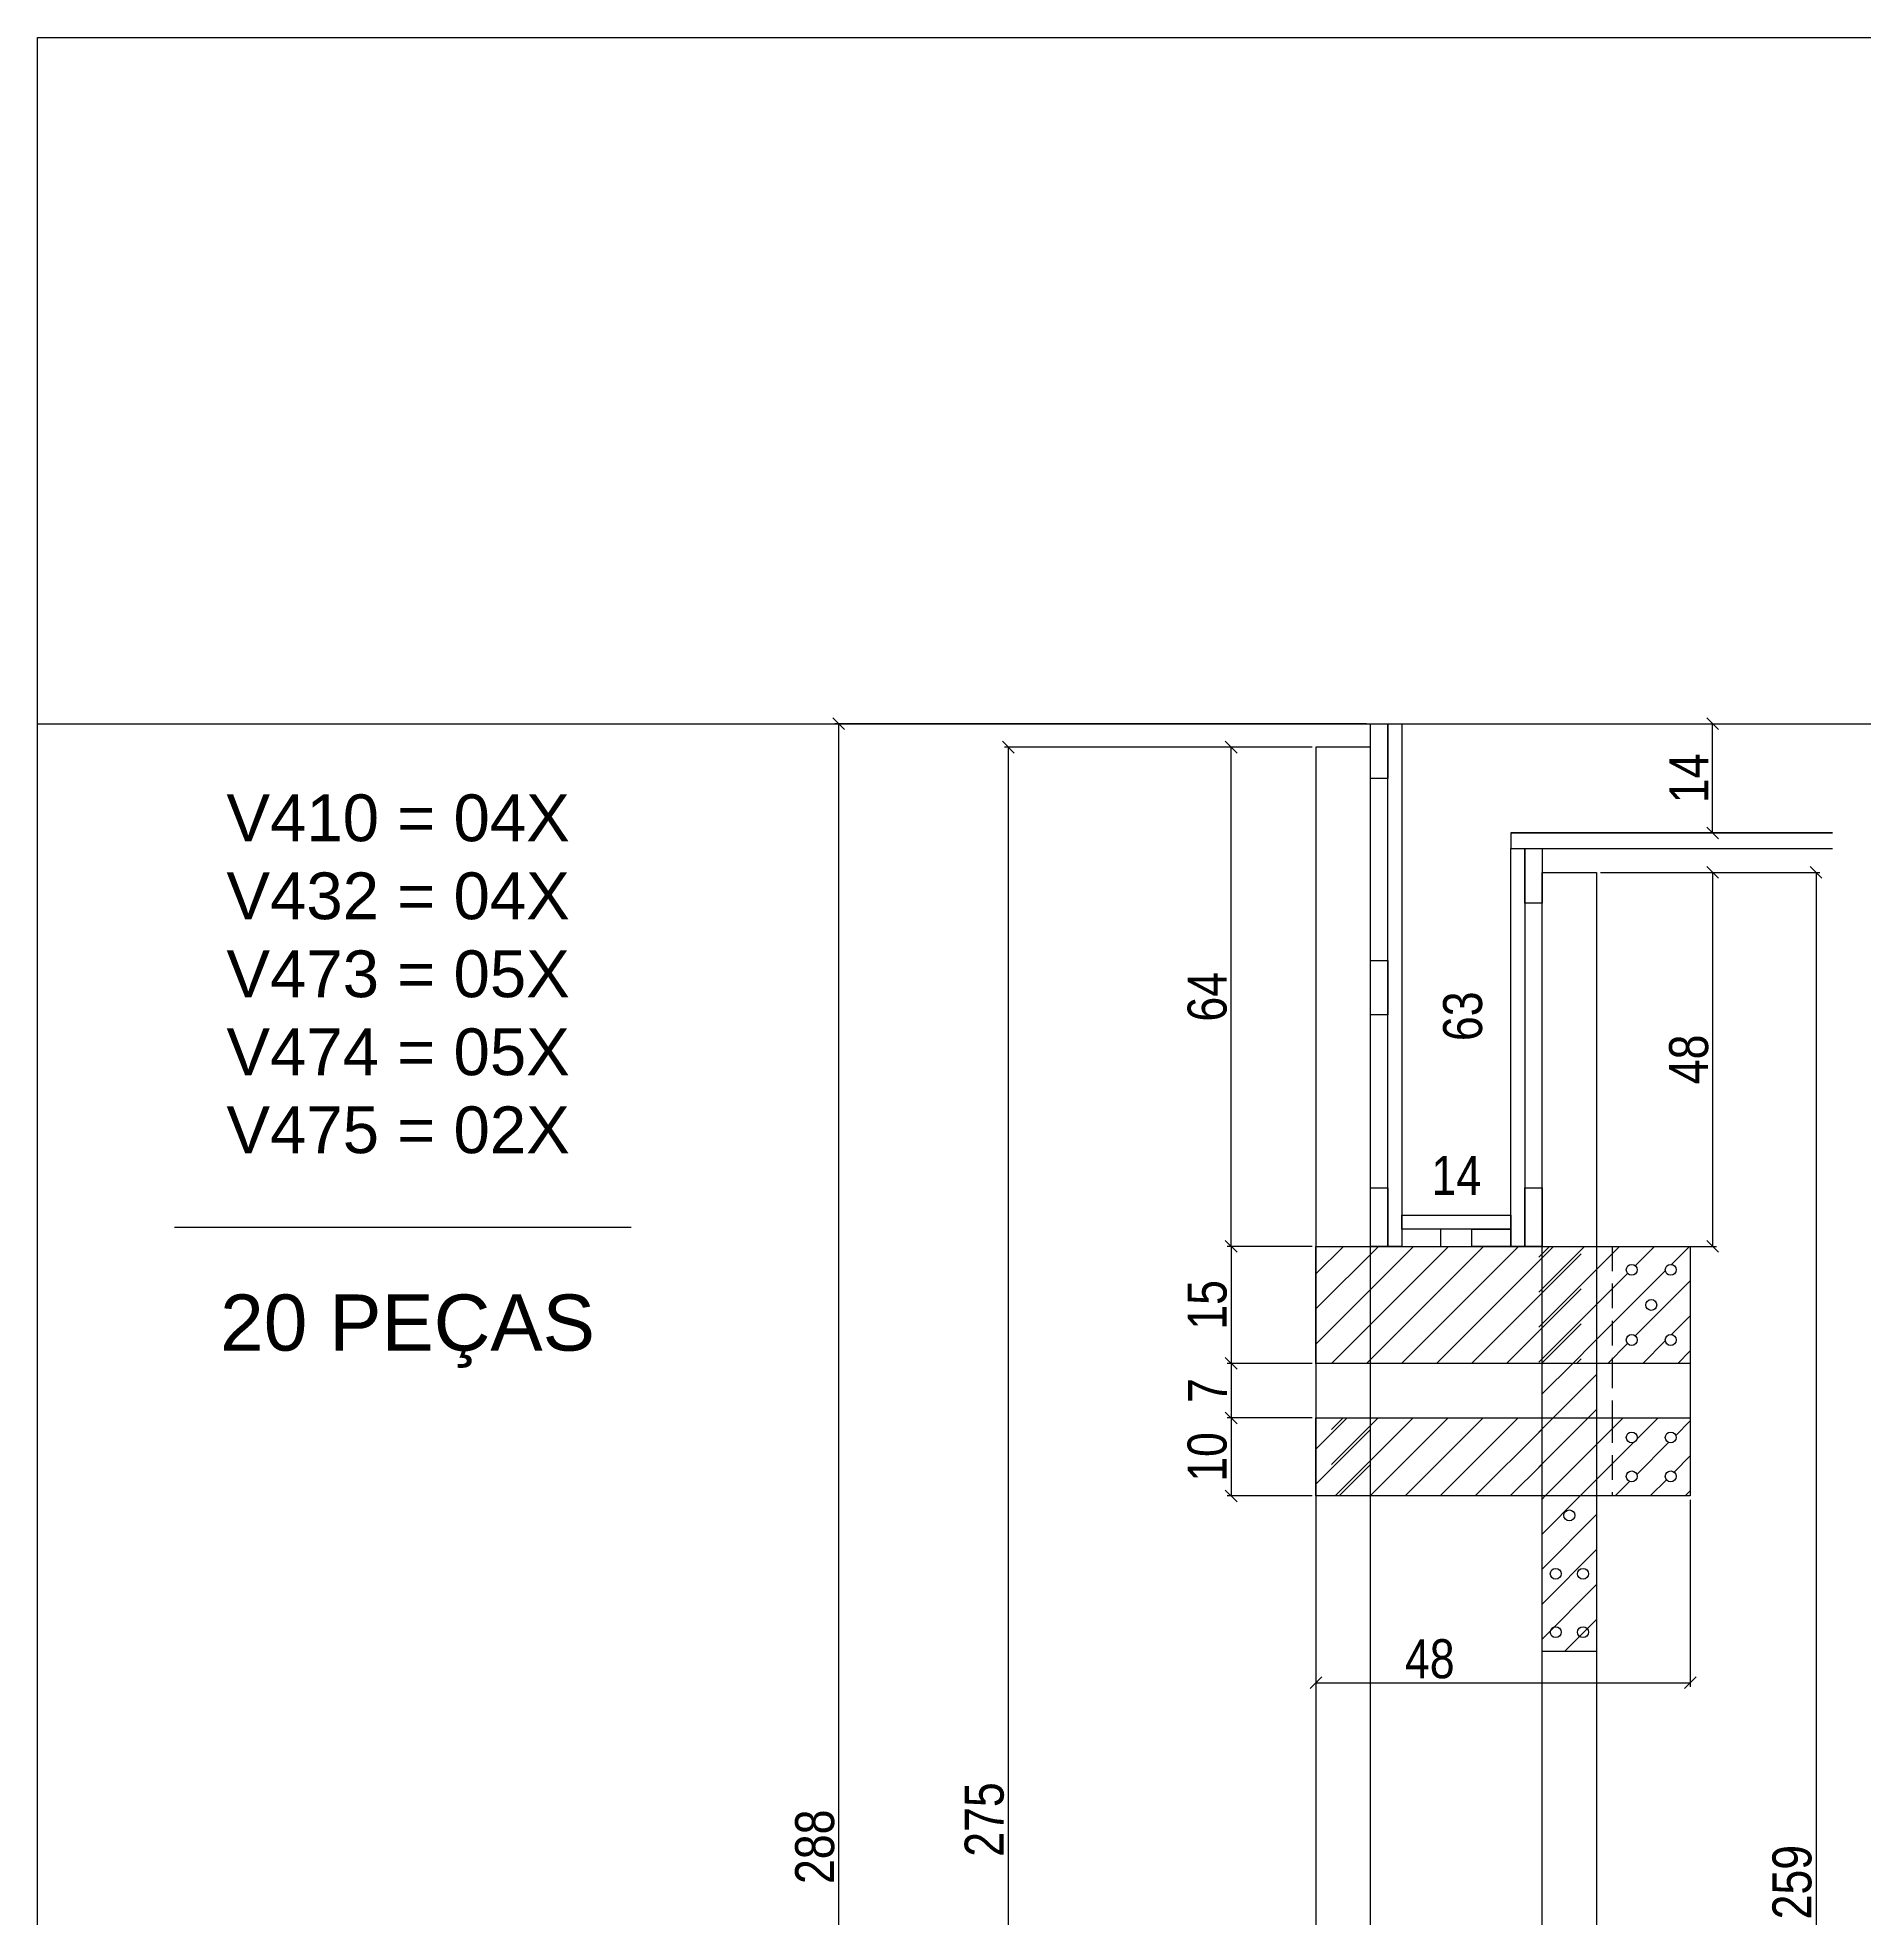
# Model space of a CAD drawing. Extents: x 17311 to 161354, y 153625 to 210355.
# Drawn here: x 17744.1 to 18212.7, y 206859.5 to 207341.9 of the extents above; entities that cross this region are included whole.
import ezdxf

# ---------------------------------------------------------------- set-up
doc = ezdxf.new("R2010")
doc.units = 0
doc.linetypes.add('DASHED2', pattern=[9.525, 6.35, -3.175])
doc.layers.get('0').update_dxf_attribs({"linetype": 'CONTINUOUS'})
doc.layers.get('DEFPOINTS').update_dxf_attribs({"linetype": 'CONTINUOUS'})
for name, color, linetype in [('8', 111, 'CONTINUOUS'), ('COTA', 241, 'CONTINUOUS'), ('detalhes', 4, 'CONTINUOUS'), ('HACHURA', 8, 'CONTINUOUS'), ('SARR_2.2x10', 60, 'CONTINUOUS'), ('SARR_7x7', 40, 'CONTINUOUS'), ('TIRAS REESCORAMENTO', 252, 'CONTINUOUS'), ('VIGAS', 3, 'CONTINUOUS')]:
    doc.layers.add(name, color=color, linetype=linetype)
doc.layers.add('resinado', color=7, linetype='CONTINUOUS', true_color=0xff6161)
doc.styles.add('COTA TECNICA 2X', font='techl___.ttf', dxfattribs={"height": 10})
doc.styles.add('R80-50', font='arial.ttf', dxfattribs={"height": 10})
doc.dimstyles.new('SECAO', dxfattribs={"dimscale": 0.333333, "dimtxt": 5, "dimasz": 9, "dimexe": 3, "dimexo": 3, "dimgap": 3, "dimtad": 1, "dimdec": 1, "dimlfac": 0.5, "dimzin": 12, "dimdsep": 46, "dimtxsty": 'COTA TECNICA 2X', "dimblk1": 'OBLIQUE', "dimblk2": 'OBLIQUE', "dimsah": 1, "dimcen": 0.9, "dimclrd": 4, "dimclre": 4, "dimclrt": 240, "dimadec": 1, "dimazin": 3, "dimtfac": 1, "dimtdec": 1, "dimtmove": 0, "dimatfit": 3, "dimfxl": 1, "dimtolj": 1, "dimtzin": 12, "dimarcsym": 0})
pattern_1 = [(45, (-8065.539, 9490.995), (-4.49012806, 4.49012806), [])]
pattern_2 = [(45, (-8055.539, 9490.995), (-4.49012806, 4.49012806), [])]

# ---------------------------------------------------------------- blocks, each defined once
blk = doc.blocks.new('_Oblique')
at = {"color": 0, "linetype": 'ByBlock', "lineweight": -2}
blk.add_line((-0.5, -0.5), (0.5, 0.5), dxfattribs=at)
blk = doc.blocks.new('*D4027')
at = {"layer": 'DEFPOINTS', "color": 0, "transparency": 16777216}
for p in [(18072.06, 207159.86), (17993.11, 206609.77), (18072.06, 206609.77)]:
    blk.add_point(p, dxfattribs=at)
at = {"layer": 'detalhes', "color": 4, "lineweight": -2, "transparency": 16777216}
for p, q in [((18071.06, 207159.86), (17992.11, 207159.86)), ((17993.11, 207159.86), (17993.11, 206609.77)), ((18071.06, 206609.77), (17992.11, 206609.77))]:
    blk.add_line(p, q, dxfattribs=at)
at = {"layer": 'detalhes', "color": 4, "lineweight": -2, "transparency": 16777216, "xscale": 3, "yscale": 3, "zscale": 3}
for p, rotation in [((17993.11, 207159.86), 90), ((17993.11, 206609.77), 270)]:
    blk.add_blockref('_Oblique', p, dxfattribs=dict(at, rotation=rotation))
at = {"layer": 'detalhes', "color": 240, "transparency": 16777216, "insert": (17987, 206884.82), "char_height": 10, "attachment_point": 5, "rotation": 90, "style": 'COTA TECNICA 2X'}
blk.add_mtext('\\A1;275', dxfattribs=at)
blk = doc.blocks.new('*D4033')
at = {"layer": 'DEFPOINTS', "color": 0, "transparency": 16777216}
for p in [(18050.3, 207159.86), (18072.06, 207159.86), (18072.06, 207031.81)]:
    blk.add_point(p, dxfattribs=at)
at = {"layer": 'detalhes', "color": 4, "lineweight": -2, "transparency": 16777216}
for p, q in [((18071.06, 207159.86), (18049.3, 207159.86)), ((18050.3, 207031.81), (18050.3, 207159.86)), ((18071.06, 207031.81), (18049.3, 207031.81))]:
    blk.add_line(p, q, dxfattribs=at)
at = {"layer": 'detalhes', "color": 4, "lineweight": -2, "transparency": 16777216, "xscale": 3, "yscale": 3, "zscale": 3}
for p, rotation in [((18050.3, 207159.86), 90), ((18050.3, 207031.81), 270)]:
    blk.add_blockref('_Oblique', p, dxfattribs=dict(at, rotation=rotation))
at = {"layer": 'detalhes', "color": 240, "transparency": 16777216, "insert": (18044.19, 207095.84), "char_height": 10, "attachment_point": 5, "rotation": 90, "style": 'COTA TECNICA 2X'}
blk.add_mtext('\\A1;64', dxfattribs=at)
blk = doc.blocks.new('*D4034')
at = {"layer": 'DEFPOINTS', "color": 0, "transparency": 16777216}
for p in [(18144.06, 207127.74), (18144.06, 207031.81), (18173.82, 207031.81)]:
    blk.add_point(p, dxfattribs=at)
at = {"layer": 'detalhes', "color": 4, "lineweight": -2, "transparency": 16777216}
for p, q in [((18145.06, 207127.74), (18174.82, 207127.74)), ((18173.82, 207127.74), (18173.82, 207031.81)), ((18145.06, 207031.81), (18174.82, 207031.81))]:
    blk.add_line(p, q, dxfattribs=at)
at = {"layer": 'detalhes', "color": 4, "lineweight": -2, "transparency": 16777216, "xscale": 3, "yscale": 3, "zscale": 3}
for p, rotation in [((18173.82, 207127.74), 90), ((18173.82, 207031.81), 270)]:
    blk.add_blockref('_Oblique', p, dxfattribs=dict(at, rotation=rotation))
at = {"layer": 'detalhes', "color": 240, "transparency": 16777216, "insert": (18167.72, 207079.78), "char_height": 10, "attachment_point": 5, "rotation": 90, "style": 'COTA TECNICA 2X'}
blk.add_mtext('\\A1;48', dxfattribs=at)
blk = doc.blocks.new('*D4035')
at = {"layer": 'DEFPOINTS', "color": 0, "transparency": 16777216}
for p in [(18086.06, 207165.86), (17949.6, 206589.77), (18072.06, 206589.77)]:
    blk.add_point(p, dxfattribs=at)
at = {"layer": 'detalhes', "color": 4, "lineweight": -2, "transparency": 16777216}
for p, q in [((18085.06, 207165.86), (17948.6, 207165.86)), ((17949.6, 207165.86), (17949.6, 206589.77)), ((18071.06, 206589.77), (17948.6, 206589.77))]:
    blk.add_line(p, q, dxfattribs=at)
at = {"layer": 'detalhes', "color": 4, "lineweight": -2, "transparency": 16777216, "xscale": 3, "yscale": 3, "zscale": 3}
for p, rotation in [((17949.6, 207165.86), 90), ((17949.6, 206589.77), 270)]:
    blk.add_blockref('_Oblique', p, dxfattribs=dict(at, rotation=rotation))
at = {"layer": 'detalhes', "color": 240, "transparency": 16777216, "insert": (17943.51, 206877.82), "char_height": 10, "attachment_point": 5, "rotation": 90, "style": 'COTA TECNICA 2X'}
blk.add_mtext('\\A1;288', dxfattribs=at)
blk = doc.blocks.new('*D4037')
at = {"layer": 'DEFPOINTS', "color": 0, "transparency": 16777216}
for p in [(18109.1, 207165.86), (18115.96, 207165.86), (18109.1, 207039.81)]:
    blk.add_point(p, dxfattribs=at)
at = {"layer": 'detalhes', "color": 240, "transparency": 16777216, "insert": (18109.74, 207090.84), "char_height": 10, "attachment_point": 5, "rotation": 90, "style": 'COTA TECNICA 2X'}
blk.add_mtext('\\A1;63', dxfattribs=at)
blk = doc.blocks.new('*D4038')
at = {"layer": 'DEFPOINTS', "color": 0, "transparency": 16777216}
for p in [(18094.06, 207043.97), (18122.06, 207043.97), (18122.06, 207043.97)]:
    blk.add_point(p, dxfattribs=at)
at = {"layer": 'detalhes', "color": 240, "transparency": 16777216, "insert": (18108.06, 207050.04), "char_height": 10, "attachment_point": 5, "style": 'COTA TECNICA 2X'}
blk.add_mtext('\\A1;14', dxfattribs=at)
blk = doc.blocks.new('*D4040')
at = {"layer": 'DEFPOINTS', "color": 0, "transparency": 16777216}
for p in [(18072.06, 206991.81), (18168.06, 206967.81), (18168.06, 206919.89)]:
    blk.add_point(p, dxfattribs=at)
at = {"layer": 'detalhes', "color": 4, "lineweight": -2, "transparency": 16777216}
for p, q in [((18072.06, 206990.81), (18072.06, 206918.89)), ((18168.06, 206966.81), (18168.06, 206918.89)), ((18072.06, 206919.89), (18168.06, 206919.89))]:
    blk.add_line(p, q, dxfattribs=at)
at = {"layer": 'detalhes', "color": 4, "lineweight": -2, "transparency": 16777216, "xscale": 3, "yscale": 3, "zscale": 3, "rotation": 180}
blk.add_blockref('_Oblique', (18072.06, 206919.89), dxfattribs=at)
at = {"layer": 'detalhes', "color": 4, "lineweight": -2, "transparency": 16777216, "xscale": 3, "yscale": 3, "zscale": 3}
blk.add_blockref('_Oblique', (18168.06, 206919.89), dxfattribs=at)
at = {"layer": 'detalhes', "color": 240, "transparency": 16777216, "insert": (18101.25, 206925.99), "char_height": 10, "attachment_point": 5, "style": 'COTA TECNICA 2X'}
blk.add_mtext('\\A1;48', dxfattribs=at)
blk = doc.blocks.new('*D4041')
at = {"layer": 'DEFPOINTS', "color": 0, "transparency": 16777216}
for p in [(18170.66, 207165.86), (18173.82, 207165.86), (18170.66, 207137.86)]:
    blk.add_point(p, dxfattribs=at)
at = {"layer": 'detalhes', "color": 4, "lineweight": -2, "transparency": 16777216}
for p, q in [((18171.66, 207165.86), (18174.82, 207165.86)), ((18173.82, 207137.86), (18173.82, 207165.86)), ((18171.66, 207137.86), (18174.82, 207137.86))]:
    blk.add_line(p, q, dxfattribs=at)
at = {"layer": 'detalhes', "color": 4, "lineweight": -2, "transparency": 16777216, "xscale": 3, "yscale": 3, "zscale": 3}
for p, rotation in [((18173.82, 207165.86), 90), ((18173.82, 207137.86), 270)]:
    blk.add_blockref('_Oblique', p, dxfattribs=dict(at, rotation=rotation))
at = {"layer": 'detalhes', "color": 240, "transparency": 16777216, "insert": (18167.75, 207151.86), "char_height": 10, "attachment_point": 5, "rotation": 90, "style": 'COTA TECNICA 2X'}
blk.add_mtext('\\A1;14', dxfattribs=at)
blk = doc.blocks.new('*D4042')
at = {"layer": 'DEFPOINTS', "color": 0, "transparency": 16777216}
for p in [(18145.06, 207127.74), (18145.06, 206609.77), (18200.36, 206609.77)]:
    blk.add_point(p, dxfattribs=at)
at = {"layer": 'detalhes', "color": 4, "lineweight": -2, "transparency": 16777216}
for p, q in [((18146.06, 207127.74), (18201.36, 207127.74)), ((18200.36, 207127.74), (18200.36, 206609.77)), ((18146.06, 206609.77), (18201.36, 206609.77))]:
    blk.add_line(p, q, dxfattribs=at)
at = {"layer": 'detalhes', "color": 4, "lineweight": -2, "transparency": 16777216, "xscale": 3, "yscale": 3, "zscale": 3}
for p, rotation in [((18200.36, 207127.74), 90), ((18200.36, 206609.77), 270)]:
    blk.add_blockref('_Oblique', p, dxfattribs=dict(at, rotation=rotation))
at = {"layer": 'detalhes', "color": 240, "transparency": 16777216, "insert": (18194.22, 206868.75), "char_height": 10, "attachment_point": 5, "rotation": 90, "style": 'COTA TECNICA 2X'}
blk.add_mtext('\\A1;259', dxfattribs=at)
blk = doc.blocks.new('*D4044')
at = {"layer": 'DEFPOINTS', "color": 0, "transparency": 16777216}
for p in [(18072.06, 207031.81), (18050.3, 207001.81), (18072.06, 207001.81)]:
    blk.add_point(p, dxfattribs=at)
at = {"layer": 'detalhes', "color": 4, "lineweight": -2, "transparency": 16777216}
for p, q in [((18071.06, 207031.81), (18049.3, 207031.81)), ((18050.3, 207031.81), (18050.3, 207001.81)), ((18071.06, 207001.81), (18049.3, 207001.81))]:
    blk.add_line(p, q, dxfattribs=at)
at = {"layer": 'detalhes', "color": 4, "lineweight": -2, "transparency": 16777216, "xscale": 3, "yscale": 3, "zscale": 3}
for p, rotation in [((18050.3, 207031.81), 90), ((18050.3, 207001.81), 270)]:
    blk.add_blockref('_Oblique', p, dxfattribs=dict(at, rotation=rotation))
at = {"layer": 'detalhes', "color": 240, "transparency": 16777216, "insert": (18044.19, 207016.81), "char_height": 10, "attachment_point": 5, "rotation": 90, "style": 'COTA TECNICA 2X'}
blk.add_mtext('\\A1;15', dxfattribs=at)
blk = doc.blocks.new('*D4045')
at = {"layer": 'DEFPOINTS', "color": 0, "transparency": 16777216}
for p in [(18072.06, 206987.81), (18050.3, 206967.81), (18072.06, 206967.81)]:
    blk.add_point(p, dxfattribs=at)
at = {"layer": 'detalhes', "color": 4, "lineweight": -2, "transparency": 16777216}
for p, q in [((18071.06, 206987.81), (18049.3, 206987.81)), ((18050.3, 206987.81), (18050.3, 206967.81)), ((18071.06, 206967.81), (18049.3, 206967.81))]:
    blk.add_line(p, q, dxfattribs=at)
at = {"layer": 'detalhes', "color": 4, "lineweight": -2, "transparency": 16777216, "xscale": 3, "yscale": 3, "zscale": 3}
for p, rotation in [((18050.3, 206987.81), 90), ((18050.3, 206967.81), 270)]:
    blk.add_blockref('_Oblique', p, dxfattribs=dict(at, rotation=rotation))
at = {"layer": 'detalhes', "color": 240, "transparency": 16777216, "insert": (18044.19, 206977.81), "char_height": 10, "attachment_point": 5, "rotation": 90, "style": 'COTA TECNICA 2X'}
blk.add_mtext('\\A1;10', dxfattribs=at)
blk = doc.blocks.new('*D4046')
at = {"layer": 'DEFPOINTS', "color": 0, "transparency": 16777216}
for p in [(18072.06, 207001.81), (18050.3, 206987.81), (18072.06, 206987.81)]:
    blk.add_point(p, dxfattribs=at)
at = {"layer": 'detalhes', "color": 4, "lineweight": -2, "transparency": 16777216}
for p, q in [((18071.06, 207001.81), (18049.3, 207001.81)), ((18050.3, 207001.81), (18050.3, 206987.81)), ((18071.06, 206987.81), (18049.3, 206987.81))]:
    blk.add_line(p, q, dxfattribs=at)
at = {"layer": 'detalhes', "color": 4, "lineweight": -2, "transparency": 16777216, "xscale": 3, "yscale": 3, "zscale": 3}
for p, rotation in [((18050.3, 207001.81), 90), ((18050.3, 206987.81), 270)]:
    blk.add_blockref('_Oblique', p, dxfattribs=dict(at, rotation=rotation))
at = {"layer": 'detalhes', "color": 240, "transparency": 16777216, "insert": (18044.22, 206994.81), "char_height": 10, "attachment_point": 5, "rotation": 90, "style": 'COTA TECNICA 2X'}
blk.add_mtext('\\A1;7', dxfattribs=at)

msp = doc.modelspace()

# ---------------------------------------------------------------- hatches: boundary and pattern name
at = {"layer": 'COTA'}
h = msp.add_hatch(dxfattribs=at)
h.set_pattern_fill('ANSI31', color=256, scale=2, style=0)
h.set_pattern_definition(pattern_2)
h.paths.add_polyline_path([(18140.06, 207031.81), (18072.06, 207031.81), (18072.06, 207001.81), (18140.06, 207001.81)])
h = msp.add_hatch(dxfattribs=at)
h.set_pattern_fill('ANSI31', color=256, scale=2, style=0)
h.set_pattern_definition(pattern_1)
h.paths.add_polyline_path([(18143.26, 207031.81), (18129.26, 207031.81), (18129.26, 207001.81), (18143.26, 207001.81)])
h = msp.add_hatch(dxfattribs=at)
h.set_pattern_fill('ANSI31', color=256, scale=2, style=0)
h.set_pattern_definition(pattern_1)
h.paths.add_polyline_path([(18168.06, 207031.81), (18143.26, 207031.81), (18143.26, 207001.81), (18168.06, 207001.81)])
h.paths.add_polyline_path([(18154.46, 207007.81, -1), (18151.66, 207007.81, -1)], flags=16)
h.paths.add_polyline_path([(18156.66, 207016.81, -1), (18159.46, 207016.81, -1)], flags=16)
h.paths.add_polyline_path([(18151.66, 207025.81, -1), (18154.46, 207025.81, -1)], flags=16)
h.paths.add_polyline_path([(18164.46, 207007.81, -1), (18161.66, 207007.81, -1)], flags=16)
h.paths.add_polyline_path([(18161.66, 207025.81, -1), (18164.46, 207025.81, -1)], flags=16)
h = msp.add_hatch(dxfattribs=at)
h.set_pattern_fill('ANSI31', color=256, scale=2, style=0)
h.set_pattern_definition(pattern_1)
h.paths.add_polyline_path([(18130.06, 207001.81), (18130.06, 206987.81), (18144.06, 206987.81), (18144.06, 207001.81)])
h = msp.add_hatch(dxfattribs=at)
h.set_pattern_fill('ANSI31', color=256, scale=2, style=0)
h.set_pattern_definition(pattern_2)
h.paths.add_polyline_path([(18086.06, 206987.81), (18072.06, 206987.81), (18072.06, 206967.81), (18086.06, 206967.81)])
h = msp.add_hatch(dxfattribs=at)
h.set_pattern_fill('ANSI31', color=256, scale=2, style=0)
h.set_pattern_definition(pattern_1)
h.paths.add_polyline_path([(18130.06, 206987.81), (18076.06, 206987.81), (18076.06, 206967.81), (18130.06, 206967.81)])
h = msp.add_hatch(dxfattribs=at)
h.set_pattern_fill('ANSI31', color=256, scale=2, style=0)
h.set_pattern_definition(pattern_1)
h.paths.add_polyline_path([(18143.26, 206987.81), (18129.26, 206987.81), (18129.26, 206967.81), (18143.26, 206967.81)])
h = msp.add_hatch(dxfattribs=at)
h.set_pattern_fill('ANSI31', color=256, scale=2, style=0)
h.set_pattern_definition(pattern_1)
h.paths.add_polyline_path([(18168.06, 206987.81), (18143.26, 206987.81), (18143.26, 206967.81), (18168.06, 206967.81)])
h.paths.add_polyline_path([(18151.66, 206982.81, -1), (18154.46, 206982.81, -1)], flags=16)
h.paths.add_polyline_path([(18154.46, 206972.81, -1), (18151.66, 206972.81, -1)], flags=16)
h.paths.add_polyline_path([(18161.66, 206982.81, -1), (18164.46, 206982.81, -1)], flags=16)
h.paths.add_polyline_path([(18164.46, 206972.81, -1), (18161.66, 206972.81, -1)], flags=16)
h = msp.add_hatch(dxfattribs=at)
h.set_pattern_fill('ANSI31', color=256, scale=2, style=0)
h.set_pattern_definition(pattern_1)
h.paths.add_polyline_path([(18130.06, 206927.87), (18144.06, 206927.87), (18144.06, 206967.81), (18130.06, 206967.81)])

# ---------------------------------------------------------------- linework, layer by layer
at = {"linetype": 'Continuous'}
msp.add_line((18168.06, 207001.81), (18168.06, 206987.81), dxfattribs=at)
msp.add_line((18144.06, 206927.87), (18130.06, 206927.87))
for centre in [(18153.06, 207025.81), (18163.06, 207025.81), (18158.06, 207016.81), (18153.06, 207007.81), (18163.06, 207007.81), (18153.06, 206982.81), (18163.06, 206982.81), (18153.06, 206972.81), (18163.06, 206972.81), (18137.06, 206962.81), (18133.56, 206947.84), (18140.56, 206947.84), (18133.56, 206932.87), (18140.56, 206932.87)]:
    msp.add_circle(centre, 1.4)
at = {"layer": '8', "color": 5, "linetype": 'Continuous'}
msp.add_lwpolyline([(18340.91, 206377.07), (17744.1, 206377.07), (17744.1, 207341.85), (18340.91, 207341.85)], close=True, dxfattribs=at)
at = {"layer": 'COTA', "linetype": 'DASHED2'}
for p, q in [((18148.06, 207031.81), (18148.06, 207001.81)), ((18148.06, 207001.81), (18148.06, 206987.81)), ((18148.06, 206987.81), (18148.06, 206967.81))]:
    msp.add_line(p, q, dxfattribs=at)
at = {"layer": 'HACHURA', "color": 7}
msp.add_line((17779.25, 207036.77), (17896.4, 207036.77), dxfattribs=at)
at = {"layer": 'resinado'}
msp.add_line((18122.06, 207137.86), (18204.55, 207137.86), dxfattribs=at)
at = {"layer": 'SARR_2.2x10', "linetype": 'Continuous'}
for points in [[(18168.06, 207001.81), (18072.06, 207001.81), (18072.06, 207031.81), (18168.06, 207031.81)], [(18168.06, 206967.81), (18072.06, 206967.81), (18072.06, 206987.81), (18168.06, 206987.81)]]:
    msp.add_lwpolyline(points, close=True, dxfattribs=at)
at = {"layer": 'SARR_7x7', "linetype": 'Continuous'}
for points in [[(18072.06, 206609.77), (18086.06, 206609.77), (18086.06, 207159.86), (18072.06, 207159.86)], [(18144.06, 206609.77), (18130.06, 206609.77), (18130.06, 207127.74), (18144.06, 207127.74)]]:
    msp.add_lwpolyline(points, close=True, dxfattribs=at)
at = {"layer": 'TIRAS REESCORAMENTO', "linetype": 'ByBlock'}
for p, q in [((22518.59, 207165.77), (17744.1, 207165.77)), ((18094.06, 207165.86), (18205.03, 207165.86)), ((18122.06, 207133.86), (18204.55, 207133.86))]:
    msp.add_line(p, q, dxfattribs=at)
for points in [[(18086.06, 207165.86), (18090.46, 207165.86), (18090.46, 207151.86), (18086.06, 207151.86)], [(18125.66, 207133.86), (18130.06, 207133.86), (18130.06, 207119.86), (18125.66, 207119.86)], [(18086.06, 207105.18), (18090.46, 207105.18), (18090.46, 207091.18), (18086.06, 207091.18)], [(18086.06, 207046.81), (18090.46, 207046.81), (18090.46, 207031.81), (18086.06, 207031.81)], [(18125.66, 207046.81), (18130.06, 207046.81), (18130.06, 207031.81), (18125.66, 207031.81)], [(18122.06, 207036.21), (18094.06, 207036.21), (18094.06, 207039.81), (18122.06, 207039.81)], [(18104.06, 207031.81), (18104.06, 207036.21), (18094.06, 207036.21), (18094.06, 207031.81)], [(18112.03, 207031.81), (18112.03, 207036.21), (18122.06, 207036.21), (18122.06, 207031.81)]]:
    msp.add_lwpolyline(points, close=True, dxfattribs=at)
for points in [[(18094.06, 207031.81), (18090.46, 207031.81), (18090.46, 207165.86), (18094.06, 207165.86), (18094.06, 207031.81)], [(18204.55, 207137.86), (18122.06, 207137.86), (18122.06, 207133.86), (18204.55, 207133.86)], [(18125.66, 207031.81), (18122.06, 207031.81), (18122.06, 207133.86), (18125.66, 207133.86), (18125.66, 207031.81)]]:
    msp.add_lwpolyline(points, dxfattribs=at)

# ---------------------------------------------------------------- texts
at = {"layer": 'VIGAS', "color": 7, "attachment_point": 1, "style": 'R80-50'}
for s, width, insert, char_height in [('V410 = 04X\\PV432 = 04X\\PV473 = 05X\\PV474 = 05X\\PV475 = 02X', 124.324, (17792.55, 207147.74), 12), ('20 PEÇAS', 162.221, (17790.93, 207019.48), 14.4)]:
    msp.add_mtext_dynamic_manual_height_columns(s, width=width, gutter_width=50, heights=[0], dxfattribs=dict(at, insert=insert, char_height=char_height))

# ---------------------------------------------------------------- dimensions: what is measured, and where the dimension line sits
at = {"layer": 'detalhes', "color": 3}
for base, p1, p2, picture, middle in [((17949.6, 206589.77), (18086.06, 207165.86), (18072.06, 206589.77), '*D4035', (17943.51, 206877.82)), ((18173.82, 207165.86), (18170.66, 207137.86), (18170.66, 207165.86), '*D4041', (18167.75, 207151.86)), ((17993.11, 206609.77), (18072.06, 207159.86), (18072.06, 206609.77), '*D4027', (17987, 206884.82)), ((18050.3, 207159.86), (18072.06, 207031.81), (18072.06, 207159.86), '*D4033', (18044.19, 207095.84)), ((18173.82, 207031.81), (18144.06, 207127.74), (18144.06, 207031.81), '*D4034', (18167.72, 207079.78)), ((18200.36, 206609.77), (18145.06, 207127.74), (18145.06, 206609.77), '*D4042', (18194.22, 206868.75)), ((18050.3, 207001.81), (18072.06, 207031.81), (18072.06, 207001.81), '*D4044', (18044.19, 207016.81)), ((18050.3, 206987.81), (18072.06, 207001.81), (18072.06, 206987.81), '*D4046', (18044.22, 206994.81)), ((18050.3, 206967.81), (18072.06, 206987.81), (18072.06, 206967.81), '*D4045', (18044.19, 206977.81))]:
    dim = msp.add_linear_dim(base=base, p1=p1, p2=p2, angle=90, dimstyle='SECAO', dxfattribs=at)
    dim.commit()
    dim.dimension.update_dxf_attribs({"geometry": picture, "text_midpoint": middle})
dim = msp.add_linear_dim(base=(18115.96, 207165.86), p1=(18109.1, 207039.81), p2=(18109.1, 207165.86), angle=90, dimstyle='SECAO', override={"dimse1": 1, "dimse2": 1, "dimsd1": 1, "dimsd2": 1}, dxfattribs=at)
dim.commit()
dim.dimension.update_dxf_attribs({"geometry": '*D4037', "text_midpoint": (18115.96, 207090.84), "dimtype": 160})
dim = msp.add_linear_dim(base=(18122.06, 207043.97), p1=(18094.06, 207043.97), p2=(18122.06, 207043.97), dimstyle='SECAO', override={"dimse1": 1, "dimse2": 1, "dimsd1": 1, "dimsd2": 1}, dxfattribs=at)
dim.commit()
dim.dimension.update_dxf_attribs({"geometry": '*D4038', "text_midpoint": (18108.06, 207050.04)})
dim = msp.add_linear_dim(base=(18168.06, 206919.89), p1=(18072.06, 206991.81), p2=(18168.06, 206967.81), dimstyle='SECAO', dxfattribs=at)
dim.commit()
dim.dimension.update_dxf_attribs({"geometry": '*D4040', "text_midpoint": (18101.25, 206919.89), "dimtype": 160})

doc.saveas('drawing.dxf')
